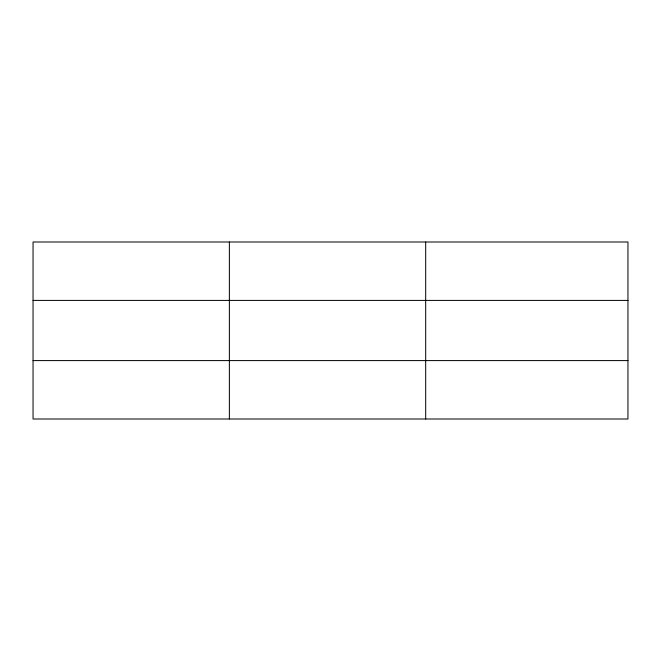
<?xml version="1.0" encoding="UTF-8"?>
<svg xmlns="http://www.w3.org/2000/svg" width="661" height="661" viewBox="0 0 661 661"><rect width="100%" height="100%" fill="white"/><g stroke="black" fill="none" stroke-linecap="round" stroke-linejoin="round"><path stroke-width="0.99" d="M229.367 419L229.367 242M425.684 419L425.684 242M627.95 300.408L627.95 242L33.05 242L33.05 419L627.95 419L627.95 300.408L33.05 300.408M33.05 360.592L627.95 360.592"/></g></svg>
